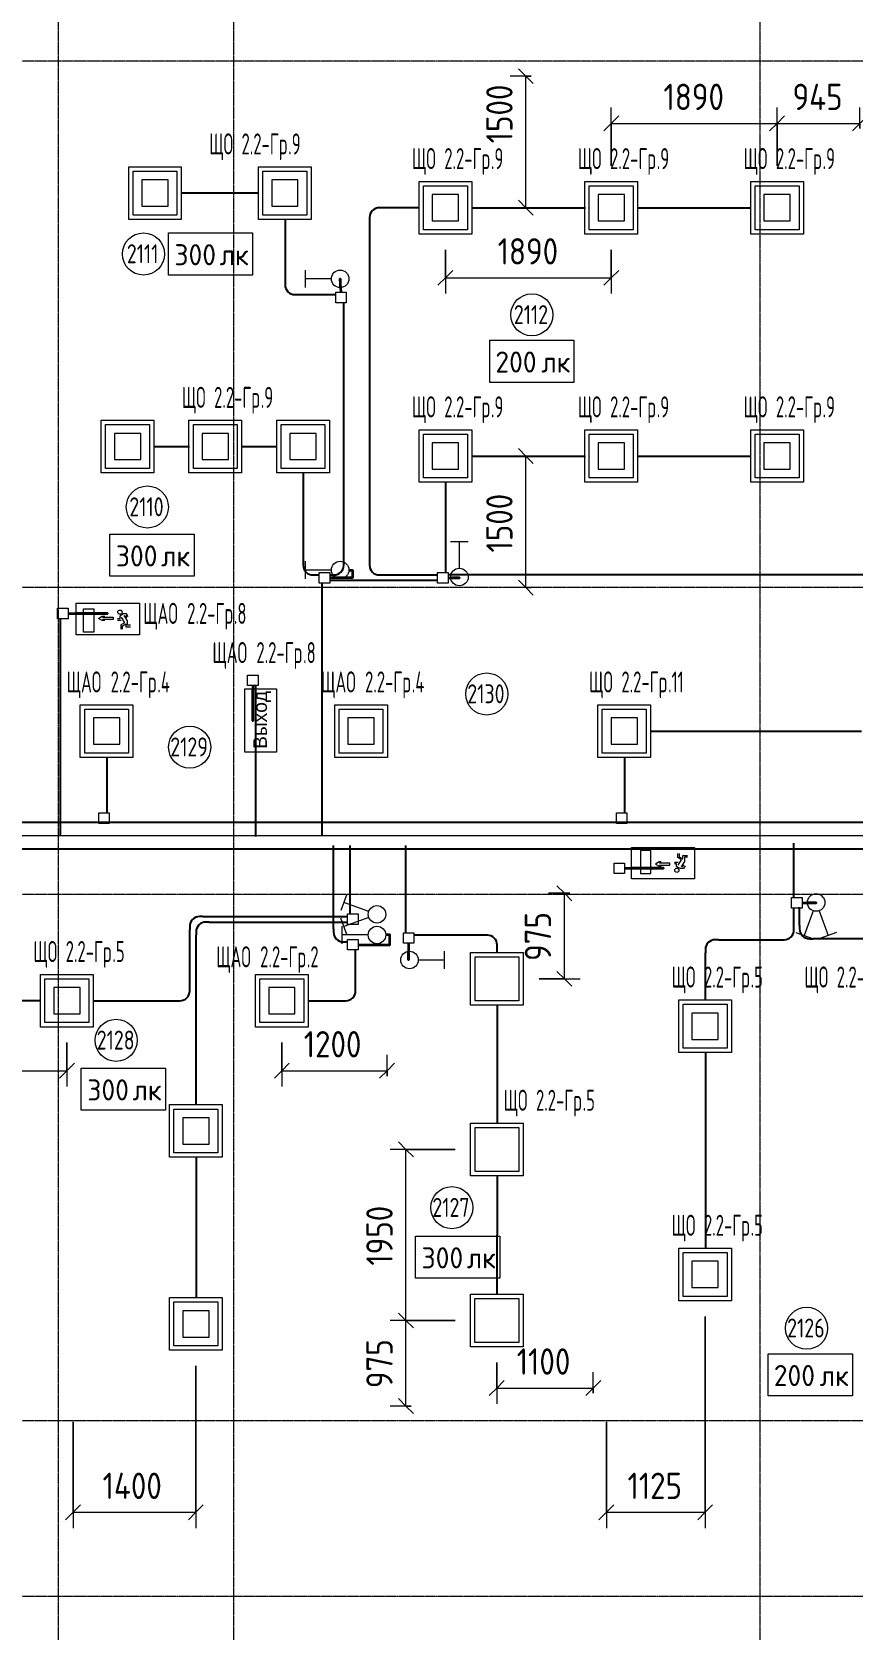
# Model space of a CAD drawing. Header units: millimetres. Extents: x -4730 to 98194, y -4296 to 93388.
# Drawn here: x 57702 to 67061, y 34616 to 52834 of the extents above; entities that cross this region are included whole.
import ezdxf

# ---------------------------------------------------------------- set-up
doc = ezdxf.new("R2010")
doc.units = ezdxf.units.MM
doc.linetypes.add('Линия сетки', pattern=[22.225, 12.7, -3.175, 3.175, -3.175])
for name, color, linetype, lineweight, true_color in [('Кабельные лотки', 5, 'Continuous', 25, 0x0000ff), ('Короба', 7, 'Continuous', 25, 0x008000), ('Соединительные детали коробов', 7, 'Continuous', 25, 0x008000), ('Типовые аннотации', 5, 'Continuous', 18, 0x0000ff)]:
    doc.layers.add(name, color=color, linetype=linetype, lineweight=lineweight, true_color=true_color)
for name, color, linetype, lineweight in [('Марки помещений', 7, 'Continuous', 9), ('Марки силовых электроприборов', 7, 'Continuous', 9), ('Осевая линия', 7, 'Continuous', 18), ('Оси', 7, 'Continuous', 9), ('Провода', 7, 'Continuous', 35), ('Размеры', 7, 'Continuous', 9), ('Размеры-120', 7, 'Continuous', 9)]:
    doc.layers.add(name, color=color, linetype=linetype, lineweight=lineweight)
doc.styles.add('Arial', font='arial.ttf', dxfattribs={"height": 156})
doc.styles.add('GOST Common', font='GOST_Common.ttf', dxfattribs={"width": 0.6, "height": 240})
doc.styles.add('GOST Common_2', font='GOST_Common.ttf', dxfattribs={"height": 240})
doc.styles.add('GOST Common_3', font='GOST_Common.ttf', dxfattribs={"width": 0.9, "height": 300})
doc.styles.add('GOST Common_4', font='GOST_Common.ttf', dxfattribs={"width": 0.8, "height": 216})
doc.dimstyles.new('ADSK_Проверочный', dxfattribs={"dimscale": 304.8, "dimtxt": 301.714499, "dimasz": 0.556693, "dimexe": 0.590551, "dimexo": 0.590551, "dimgap": 0.19685, "dimtad": 1, "dimdec": 3, "dimrnd": 0.001, "dimdsep": 46, "dimtxsty": 'GOST Common_3', "dimblk1": 'OBLIQUE', "dimblk2": 'OBLIQUE', "dimsah": 1, "dimcen": 0.09, "dimazin": 0, "dimtfac": 1, "dimtdec": 4, "dimtix": 1, "dimtmove": 0, "dimatfit": 3, "dimfxl": 1, "dimtvp": 1, "dimtolj": 1, "dimtzin": 0, "dimarcsym": 2})
doc.dimstyles.new('ADSK_Проверочный_1', dxfattribs={"dimscale": 304.8, "dimtxt": 301.714499, "dimasz": 0.556693, "dimexe": 0.590551, "dimexo": 0.590551, "dimgap": 0.19685, "dimtad": 1, "dimdec": 3, "dimrnd": 0.001, "dimdsep": 46, "dimtxsty": 'GOST Common_3', "dimblk1": 'OBLIQUE', "dimblk2": 'OBLIQUE', "dimsah": 1, "dimcen": 0.09, "dimazin": 0, "dimtfac": 1, "dimtdec": 4, "dimtix": 1, "dimtmove": 2, "dimatfit": 3, "dimfxl": 1, "dimtvp": 1, "dimtolj": 1, "dimtzin": 0, "dimarcsym": 2})

# ---------------------------------------------------------------- blocks, each defined once
blk = doc.blocks.new('M_Короб_ отвод - Плоский торец - ПВХ - Стандартная-2386742-2-й этаж')
at = {"layer": 'Соединительные детали коробов'}
for p, q in [((0, 111.95), (0, 150.05)), ((-150.05, 0), (-111.95, 0))]:
    blk.add_line(p, q, dxfattribs=at)
blk.add_arc((-111.95, 111.95), 111.95, 270, 0, dxfattribs=at)
blk = doc.blocks.new('DIMBLOCK152-2-й этаж')
at = {"layer": 'Размеры-120'}
for p, q in [((59570, 37628), (59570, 35778)), ((59570, 35958), (59570, 37628)), ((58170, 36990), (58170, 35778)), ((58170, 35958), (58170, 36990)), ((58170, 35958), (58085, 35873)), ((58170, 35958), (58255, 36043)), ((58170, 35958), (59570, 35958)), ((59570, 35958), (59485, 35873)), ((59570, 35958), (59655, 36043))]:
    blk.add_line(p, q, dxfattribs=at)
at = {"layer": 'Размеры-120', "color": 0, "insert": (58507, 36410), "char_height": 300, "width": 871.39, "attachment_point": 1, "line_spacing_factor": 1.022761, "style": 'GOST Common_3'}
blk.add_mtext('1400', dxfattribs=at)
blk = doc.blocks.new('_Oblique')
at = {"color": 0, "linetype": 'ByBlock', "lineweight": -2}
blk.add_line((-0.5, -0.5), (0.5, 0.5), dxfattribs=at)
blk = doc.blocks.new('DIMBLOCK154-2-й этаж')
at = {"layer": 'Размеры-120'}
for p, q in [((60550, 41313), (60550, 40812)), ((60550, 40992), (60550, 41313)), ((60550, 40992), (60465, 40907)), ((60550, 40992), (60635, 41077)), ((60550, 40992), (61750, 40992)), ((61750, 40992), (61665, 40907)), ((61750, 40932), (61750, 41172)), ((61750, 40992), (61835, 41077)), ((61750, 40992), (61750, 40932))]:
    blk.add_line(p, q, dxfattribs=at)
at = {"layer": 'Размеры-120', "color": 0, "insert": (60800, 41444), "char_height": 300, "width": 840.71, "attachment_point": 1, "line_spacing_factor": 1.022761, "style": 'GOST Common_3'}
blk.add_mtext('1200', dxfattribs=at)
blk = doc.blocks.new('DIMBLOCK155-2-й этаж')
at = {"layer": 'Размеры-120'}
for p, q in [((55700, 41313), (55700, 40812)), ((55700, 40992), (55700, 41313)), ((58100, 41313), (58100, 40812)), ((58100, 40992), (58100, 41313)), ((55700, 40992), (55615, 40907)), ((55700, 40992), (55785, 41077)), ((55700, 40992), (58100, 40992)), ((58100, 40992), (58015, 40907)), ((58100, 40992), (58185, 41077))]:
    blk.add_line(p, q, dxfattribs=at)
at = {"layer": 'Размеры-120', "color": 0, "insert": (56509, 41444), "char_height": 300, "width": 938.89, "attachment_point": 1, "line_spacing_factor": 1.022761, "style": 'GOST Common_3'}
blk.add_mtext('2400', dxfattribs=at)
blk = doc.blocks.new('DIMBLOCK156-2-й этаж')
at = {"layer": 'Размеры-120'}
for p, q in [((62525, 38145), (61785, 38145)), ((61965, 38145), (61880, 38230)), ((61965, 37170), (61965, 38145)), ((61965, 38145), (62050, 38060)), ((61965, 38145), (62525, 38145)), ((62025, 37170), (61785, 37170)), ((61965, 37170), (61880, 37255)), ((61965, 37170), (62050, 37085)), ((61965, 37170), (62025, 37170))]:
    blk.add_line(p, q, dxfattribs=at)
at = {"layer": 'Размеры-120', "color": 0, "insert": (61513, 37374), "char_height": 300, "width": 681.16, "attachment_point": 1, "rotation": 90, "line_spacing_factor": 1.022761, "style": 'GOST Common_3'}
blk.add_mtext('975', dxfattribs=at)
blk = doc.blocks.new('DIMBLOCK157-2-й этаж')
at = {"layer": 'Размеры-120'}
for p, q in [((63831, 43015), (63591, 43015)), ((63771, 43015), (63686, 43100)), ((63771, 42040), (63771, 43015)), ((63771, 43015), (63856, 42930)), ((63771, 43015), (63831, 43015)), ((63771, 42040), (63686, 42125)), ((63482, 42040), (63951, 42040)), ((63771, 42040), (63482, 42040)), ((63771, 42040), (63856, 41955))]:
    blk.add_line(p, q, dxfattribs=at)
at = {"layer": 'Размеры-120', "color": 0, "insert": (63319, 42244), "char_height": 300, "width": 681.16, "attachment_point": 1, "rotation": 90, "line_spacing_factor": 1.022761, "style": 'GOST Common_3'}
blk.add_mtext('975', dxfattribs=at)
blk = doc.blocks.new('DIMBLOCK158-2-й этаж')
at = {"layer": 'Размеры-120'}
for p, q in [((62527, 40095), (61785, 40095)), ((61965, 40095), (61880, 40180)), ((61965, 38145), (61965, 40095)), ((61965, 40095), (62050, 40010)), ((61965, 40095), (62527, 40095)), ((62525, 38145), (61785, 38145)), ((61965, 38145), (61880, 38230)), ((61965, 38145), (62050, 38060)), ((61965, 38145), (62525, 38145))]:
    blk.add_line(p, q, dxfattribs=at)
at = {"layer": 'Размеры-120', "color": 0, "insert": (61513, 38770), "char_height": 300, "width": 840.71, "attachment_point": 1, "rotation": 90, "line_spacing_factor": 1.022761, "style": 'GOST Common_3'}
blk.add_mtext('1950', dxfattribs=at)
blk = doc.blocks.new('DIMBLOCK159-2-й этаж')
at = {"layer": 'Размеры-120'}
for p, q in [((63000, 37667), (63000, 37195)), ((63000, 37375), (63000, 37667)), ((64100, 37315), (64100, 37555)), ((63000, 37375), (62915, 37290)), ((63000, 37375), (63085, 37460)), ((63000, 37375), (64100, 37375)), ((64100, 37375), (64015, 37290)), ((64100, 37375), (64185, 37460)), ((64100, 37375), (64100, 37315))]:
    blk.add_line(p, q, dxfattribs=at)
at = {"layer": 'Размеры-120', "color": 0, "insert": (63228, 37827), "char_height": 300, "width": 773.21, "attachment_point": 1, "line_spacing_factor": 1.022761, "style": 'GOST Common_3'}
blk.add_mtext('1100', dxfattribs=at)
blk = doc.blocks.new('DIMBLOCK160-2-й этаж')
at = {"layer": 'Размеры-120'}
for p, q in [((65375, 38192), (65375, 35778)), ((65375, 35958), (65375, 38192)), ((64250, 36990), (64250, 35778)), ((64250, 35958), (64250, 36990)), ((64250, 35958), (64165, 35873)), ((64250, 35958), (64335, 36043)), ((64250, 35958), (65375, 35958)), ((65375, 35958), (65290, 35873)), ((65375, 35958), (65460, 36043))]:
    blk.add_line(p, q, dxfattribs=at)
at = {"layer": 'Размеры-120', "color": 0, "insert": (64490, 36410), "char_height": 300, "width": 773.21, "attachment_point": 1, "line_spacing_factor": 1.022761, "style": 'GOST Common_3'}
blk.add_mtext('1125', dxfattribs=at)
blk = doc.blocks.new('DIMBLOCK177-2-й этаж')
at = {"layer": 'Размеры-120'}
for p, q in [((62895, 48000), (63512, 48000)), ((63332, 48000), (62895, 48000)), ((63332, 48000), (63247, 48085)), ((63332, 46500), (63332, 48000)), ((63332, 48000), (63416, 47915)), ((63392, 46500), (63152, 46500)), ((63332, 46500), (63247, 46585)), ((63332, 46500), (63416, 46415)), ((63332, 46500), (63392, 46500))]:
    blk.add_line(p, q, dxfattribs=at)
at = {"layer": 'Размеры-120', "color": 0, "insert": (62880, 46900), "char_height": 300, "width": 840.71, "attachment_point": 1, "rotation": 90, "line_spacing_factor": 1.022761, "style": 'GOST Common_3'}
blk.add_mtext('1500', dxfattribs=at)
blk = doc.blocks.new('DIMBLOCK178-2-й этаж')
at = {"layer": 'Размеры-120'}
for p, q in [((63392, 52330), (63152, 52330)), ((63332, 52330), (63247, 52415)), ((63332, 50830), (63332, 52330)), ((63332, 52330), (63416, 52245)), ((63332, 52330), (63392, 52330)), ((62895, 50830), (63512, 50830)), ((63332, 50830), (62895, 50830)), ((63332, 50830), (63247, 50915)), ((63332, 50830), (63416, 50745))]:
    blk.add_line(p, q, dxfattribs=at)
at = {"layer": 'Размеры-120', "color": 0, "insert": (62880, 51565), "char_height": 300, "width": 840.71, "attachment_point": 1, "rotation": 90, "line_spacing_factor": 1.022761, "style": 'GOST Common_3'}
blk.add_mtext('1500', dxfattribs=at)
blk = doc.blocks.new('DIMBLOCK179-2-й этаж')
at = {"layer": 'Размеры-120'}
for p, q in [((66195, 51307), (66195, 51972)), ((67140, 51732), (67140, 51972)), ((66195, 51792), (66110, 51707)), ((66195, 51792), (66280, 51877)), ((66195, 51792), (67140, 51792)), ((66195, 51792), (66195, 51307)), ((67140, 51792), (67055, 51707)), ((67140, 51792), (67225, 51877)), ((67140, 51792), (67140, 51732))]:
    blk.add_line(p, q, dxfattribs=at)
at = {"layer": 'Размеры-120', "color": 0, "insert": (66371, 52244), "char_height": 300, "width": 711.84, "attachment_point": 1, "line_spacing_factor": 1.022761, "style": 'GOST Common_3'}
blk.add_mtext('945', dxfattribs=at)
blk = doc.blocks.new('DIMBLOCK180-2-й этаж')
at = {"layer": 'Размеры-120'}
for p, q in [((64305, 51307), (64305, 51972)), ((66195, 51307), (66195, 51972)), ((64305, 51792), (64220, 51707)), ((64305, 51792), (64390, 51877)), ((64305, 51792), (66195, 51792)), ((64305, 51792), (64305, 51307)), ((66195, 51792), (66110, 51707)), ((66195, 51792), (66280, 51877)), ((66195, 51792), (66195, 51307))]:
    blk.add_line(p, q, dxfattribs=at)
at = {"layer": 'Размеры-120', "color": 0, "insert": (64900, 52244), "char_height": 300, "width": 840.71, "attachment_point": 1, "line_spacing_factor": 1.022761, "style": 'GOST Common_3'}
blk.add_mtext('1890', dxfattribs=at)
blk = doc.blocks.new('DIMBLOCK181-2-й этаж')
at = {"layer": 'Размеры-120'}
for p, q in [((62415, 50352), (62415, 49851)), ((62415, 50031), (62415, 50352)), ((64305, 50352), (64305, 49851)), ((64305, 50031), (64305, 50352)), ((62415, 50031), (62500, 50115)), ((64305, 50031), (64390, 50115)), ((62415, 50031), (62330, 49946)), ((62415, 50031), (64305, 50031)), ((64305, 50031), (64220, 49946))]:
    blk.add_line(p, q, dxfattribs=at)
at = {"layer": 'Размеры-120', "color": 0, "insert": (63010, 50483), "char_height": 300, "width": 840.71, "attachment_point": 1, "line_spacing_factor": 1.022761, "style": 'GOST Common_3'}
blk.add_mtext('1890', dxfattribs=at)
blk = doc.blocks.new('ADSK_Марка_Помещение_1_ГОСТ21-501-2011 - Номер-85995-2-й этаж')
at = {"layer": 'Марки помещений'}
blk.add_circle((0, 0), 2, dxfattribs=at)
blk = doc.blocks.new('Морка помещения_освещённость_ - Морка помещения_освещённость_-1484368-2-й этаж')
at = {"layer": 'Марки помещений', "color": 190, "true_color": 0x8000ff}
for p, q in [((-4, 0), (-4, 4)), ((-4, 4), (4, 4)), ((4, 4), (4, 0)), ((4, 0), (-4, 0))]:
    blk.add_line(p, q, dxfattribs=at)

msp = doc.modelspace()

# ---------------------------------------------------------------- linework, layer by layer
at = {"layer": 'Кабельные лотки'}
for p, q in [((81502.9607, 43823.1437), (48145, 43823.1437)), ((48145, 43523.1437), (81502.9607, 43523.1437))]:
    msp.add_line(p, q, dxfattribs=at)
at = {"layer": 'Короба'}
for p, q in [((60289.0593, 50997.3557), (59404.0593, 50997.3557)), ((62119.764, 50830), (61699.1093, 50830)), ((62714.764, 50830), (64009.764, 50830)), ((64604.764, 50830), (65899.764, 50830)), ((60586.5593, 50699.8557), (60586.5593, 49989.3145)), ((61549.0593, 50679.95), (61549.0593, 46793.6178)), ((60736.6093, 49839.2645), (61164.5679, 49839.2645)), ((61256.0679, 46793.6178), (61256.0679, 49747.7645)), ((59091.3077, 48108.3911), (59496.3077, 48108.3911)), ((60091.3077, 48108.3911), (60496.3077, 48108.3911)), ((62714.764, 48000), (64009.764, 48000)), ((64604.764, 48000), (65899.764, 48000)), ((60793.8077, 47810.8911), (60793.8077, 46793.6178)), ((62417.264, 47702.5), (62417.264, 46672.0678)), ((60943.8577, 46643.5678), (60976.0679, 46643.5678)), ((61096.0679, 46643.5678), (61106.0179, 46643.5678)), ((61699.1093, 46643.5678), (62325.764, 46643.5678)), ((68825.764, 46643.5678), (62445.764, 46643.5678)), ((61004.5679, 46552.0678), (61004.5679, 43664.4926)), ((62325.764, 46580.5678), (61096.0679, 46580.5678)), ((58023.0635, 46144.4926), (58023.0635, 43664.4926)), ((60251.5, 45383.1096), (60251.5, 43663.1096)), ((64752.7025, 44863.9553), (67157.7025, 44863.9553)), ((58555.2025, 44566.4553), (58555.2025, 43932.0582)), ((64455.2025, 44566.4553), (64455.2025, 43932.0582)), ((61139.4981, 42610.2741), (61139.4981, 43560.2241)), ((61327.9981, 42779.1066), (61327.9981, 43560.2241)), ((61963.7204, 42566), (61963.7204, 43560.2241)), ((66387.7371, 42966.6717), (66387.7371, 43586.6717)), ((66387.7371, 42635.3863), (66387.7371, 42846.6717)), ((66450.7371, 42647.55), (66450.7371, 42857.5)), ((59650.05, 42750.6066), (61299.4981, 42750.6066)), ((59722.314, 42687.6066), (61299.4981, 42687.6066)), ((59500, 41940.6566), (59500, 42600.5566)), ((59572.264, 40603.1824), (59572.264, 42537.5566)), ((61299.4981, 42460.2241), (61289.5481, 42460.2241)), ((62854.478, 42537.5), (62055.2204, 42537.5)), ((65527.314, 42485.3363), (66237.6871, 42485.3363)), ((67477.214, 42497.5), (66600.7871, 42497.5)), ((61390.9981, 41940.6566), (61390.9981, 42368.7241)), ((63004.528, 42337.5), (63004.528, 42387.45)), ((65377.264, 41797.5), (65377.264, 42335.2863)), ((57804.764, 41790.6066), (55999.764, 41790.6066)), ((58399.764, 41790.6066), (59349.95, 41790.6066)), ((60849.764, 41790.6066), (61240.9481, 41790.6066)), ((63004.528, 41742.5), (63004.528, 40392.5)), ((65377.264, 41202.5), (65377.264, 38967.5)), ((59572.264, 40008.1824), (59572.264, 38403.1824)), ((63004.528, 39797.5), (63002.264, 38442.5))]:
    msp.add_line(p, q, dxfattribs=at)
at = {"layer": 'Осевая линия'}
msp.add_line((48145, 43673.1437), (81502.9607, 43673.1437), dxfattribs=at)
at = {"layer": 'Оси', "linetype": 'Линия сетки'}
for p, q in [((58000, 93388.3703), (58000, -3096.3487)), ((60000, 93388.3703), (60000, -3096.3487)), ((66000, 93388.3703), (66000, -3096.3487)), ((98194.2682, 52500), (-3530.0173, 52500)), ((98194.2682, 46500), (-3530.0173, 46500)), ((98194.2682, 43000), (-3530.0173, 43000)), ((98194.2682, 37000), (-3530.0173, 37000)), ((98194.2682, 35000), (-3530.0173, 35000))]:
    msp.add_line(p, q, dxfattribs=at)
at = {"layer": 'Провода', "flags": 128}
for points in [[(61224.5665, 49867.7645), (61215.398, 50020), (61215.398, 49920.0054)], [(61309, 46700), (61355, 46700), (61355, 46612.0698), (61096.0679, 46612.0682)], [(62445.764, 46612.0683), (62574.1552, 46612.0698), (62474.4811, 46612.0698)], [(58114.5635, 46204.4928), (58562.5, 46204.4946), (58207.5179, 46204.4946)], [(60219.9994, 45383.1096), (60219.9952, 44980), (60219.9952, 45345.0179)], [(64457.0851, 43299.7384), (64900, 43299.7402), (64534.9821, 43299.7402)], [(66479.2371, 42906.6722), (66640, 42906.6737), (66540.036, 42906.6737)], [(61419.4981, 42428.7244), (61779.4933, 42428.7262), (61779.4933, 42540), (61734.3567, 42540)], [(61995.2192, 42446), (61995.2155, 42255), (61995.2155, 42354.4548)]]:
    msp.add_lwpolyline(points, dxfattribs=at)
at = {"layer": 'Типовые аннотации'}
for p, q in [((58804.2953, 51297.3557), (59404.2953, 51297.3557)), ((58804.2953, 50697.3557), (58804.2953, 51297.3557)), ((58854.2953, 51247.3557), (59354.2953, 51247.3557)), ((58854.2953, 50747.3557), (58854.2953, 51247.3557)), ((59354.2953, 51247.3557), (59354.2953, 50747.3557)), ((59404.2953, 51297.3557), (59404.2953, 50697.3557)), ((60284.2953, 51297.3557), (60884.2953, 51297.3557)), ((60284.2953, 50697.3557), (60284.2953, 51297.3557)), ((60334.2953, 51247.3557), (60834.2953, 51247.3557)), ((60334.2953, 50747.3557), (60334.2953, 51247.3557)), ((60834.2953, 51247.3557), (60834.2953, 50747.3557)), ((60884.2953, 51297.3557), (60884.2953, 50697.3557)), ((58954.2953, 51147.3557), (58954.2953, 50847.3557)), ((59254.2953, 51147.3557), (58954.2953, 51147.3557)), ((59254.2953, 50847.3557), (59254.2953, 51147.3557)), ((60434.2953, 51147.3557), (60434.2953, 50847.3557)), ((60734.2953, 51147.3557), (60434.2953, 51147.3557)), ((60734.2953, 50847.3557), (60734.2953, 51147.3557)), ((62115, 51130), (62715, 51130)), ((62115, 50530), (62115, 51130)), ((62165, 51080), (62665, 51080)), ((62165, 50580), (62165, 51080)), ((62665, 51080), (62665, 50580)), ((62715, 51130), (62715, 50530)), ((64005, 51130), (64605, 51130)), ((64005, 50530), (64005, 51130)), ((64055, 51080), (64555, 51080)), ((64055, 50580), (64055, 51080)), ((64555, 51080), (64555, 50580)), ((64605, 51130), (64605, 50530)), ((65895, 51130), (66495, 51130)), ((65895, 50530), (65895, 51130)), ((65945, 51080), (66445, 51080)), ((65945, 50580), (65945, 51080)), ((66445, 51080), (66445, 50580)), ((66495, 51130), (66495, 50530)), ((58954.2953, 50847.3557), (59254.2953, 50847.3557)), ((60434.2953, 50847.3557), (60734.2953, 50847.3557)), ((62265, 50980), (62265, 50680)), ((62565, 50980), (62265, 50980)), ((62565, 50680), (62565, 50980)), ((64155, 50980), (64155, 50680)), ((64455, 50980), (64155, 50980)), ((64455, 50680), (64455, 50980)), ((66045, 50980), (66045, 50680)), ((66345, 50980), (66045, 50980)), ((66345, 50680), (66345, 50980)), ((59404.2953, 50697.3557), (58804.2953, 50697.3557)), ((59354.2953, 50747.3557), (58854.2953, 50747.3557)), ((60884.2953, 50697.3557), (60284.2953, 50697.3557)), ((60834.2953, 50747.3557), (60334.2953, 50747.3557)), ((62265, 50680), (62565, 50680)), ((64155, 50680), (64455, 50680)), ((66045, 50680), (66345, 50680)), ((62715, 50530), (62115, 50530)), ((62665, 50580), (62165, 50580)), ((64605, 50530), (64005, 50530)), ((64555, 50580), (64055, 50580)), ((66495, 50530), (65895, 50530)), ((66445, 50580), (65945, 50580)), ((60814.3567, 50120), (60814.3567, 49920)), ((61114.3567, 50020), (60814.3567, 50020)), ((58491.5437, 48408.3911), (59091.5437, 48408.3911)), ((58491.5437, 47808.3911), (58491.5437, 48408.3911)), ((58541.5437, 48358.3911), (59041.5437, 48358.3911)), ((58541.5437, 47858.3911), (58541.5437, 48358.3911)), ((59041.5437, 48358.3911), (59041.5437, 47858.3911)), ((59091.5437, 48408.3911), (59091.5437, 47808.3911)), ((59491.5437, 48408.3911), (60091.5437, 48408.3911)), ((59491.5437, 47808.3911), (59491.5437, 48408.3911)), ((59541.5437, 48358.3911), (60041.5437, 48358.3911)), ((59541.5437, 47858.3911), (59541.5437, 48358.3911)), ((60041.5437, 48358.3911), (60041.5437, 47858.3911)), ((60091.5437, 48408.3911), (60091.5437, 47808.3911)), ((60491.5437, 48408.3911), (61091.5437, 48408.3911)), ((60491.5437, 47808.3911), (60491.5437, 48408.3911)), ((60541.5437, 48358.3911), (61041.5437, 48358.3911)), ((60541.5437, 47858.3911), (60541.5437, 48358.3911)), ((61041.5437, 48358.3911), (61041.5437, 47858.3911)), ((61091.5437, 48408.3911), (61091.5437, 47808.3911)), ((62115, 48300), (62715, 48300)), ((62115, 47700), (62115, 48300)), ((62715, 48300), (62715, 47700)), ((64005, 48300), (64605, 48300)), ((64005, 47700), (64005, 48300)), ((64605, 48300), (64605, 47700)), ((65895, 48300), (66495, 48300)), ((65895, 47700), (65895, 48300)), ((66495, 48300), (66495, 47700)), ((58641.5437, 48258.3911), (58641.5437, 47958.3911)), ((58941.5437, 48258.3911), (58641.5437, 48258.3911)), ((58941.5437, 47958.3911), (58941.5437, 48258.3911)), ((59641.5437, 48258.3911), (59641.5437, 47958.3911)), ((59941.5437, 48258.3911), (59641.5437, 48258.3911)), ((59941.5437, 47958.3911), (59941.5437, 48258.3911)), ((60641.5437, 48258.3911), (60641.5437, 47958.3911)), ((60941.5437, 48258.3911), (60641.5437, 48258.3911)), ((60941.5437, 47958.3911), (60941.5437, 48258.3911)), ((62165, 48250), (62665, 48250)), ((62165, 47750), (62165, 48250)), ((62265, 48150), (62265, 47850)), ((62565, 48150), (62265, 48150)), ((62565, 47850), (62565, 48150)), ((62665, 48250), (62665, 47750)), ((64055, 48250), (64555, 48250)), ((64055, 47750), (64055, 48250)), ((64155, 48150), (64155, 47850)), ((64455, 48150), (64155, 48150)), ((64455, 47850), (64455, 48150)), ((64555, 48250), (64555, 47750)), ((65945, 48250), (66445, 48250)), ((65945, 47750), (65945, 48250)), ((66045, 48150), (66045, 47850)), ((66345, 48150), (66045, 48150)), ((66345, 47850), (66345, 48150)), ((66445, 48250), (66445, 47750)), ((58641.5437, 47958.3911), (58941.5437, 47958.3911)), ((59641.5437, 47958.3911), (59941.5437, 47958.3911)), ((60641.5437, 47958.3911), (60941.5437, 47958.3911)), ((59091.5437, 47808.3911), (58491.5437, 47808.3911)), ((59041.5437, 47858.3911), (58541.5437, 47858.3911)), ((60091.5437, 47808.3911), (59491.5437, 47808.3911)), ((60041.5437, 47858.3911), (59541.5437, 47858.3911)), ((61091.5437, 47808.3911), (60491.5437, 47808.3911)), ((61041.5437, 47858.3911), (60541.5437, 47858.3911)), ((62665, 47750), (62165, 47750)), ((62265, 47850), (62565, 47850)), ((64555, 47750), (64055, 47750)), ((64155, 47850), (64455, 47850)), ((66445, 47750), (65945, 47750)), ((66045, 47850), (66345, 47850)), ((62715, 47700), (62115, 47700)), ((64605, 47700), (64005, 47700)), ((66495, 47700), (65895, 47700)), ((62674.1552, 47020.1369), (62474.1552, 47020.1369)), ((62574.1552, 46720.1369), (62574.1552, 47020.1369)), ((60814.3567, 46800), (60814.3567, 46600)), ((61114.3567, 46700), (60814.3567, 46700)), ((64152.9385, 45163.9553), (64752.9385, 45163.9553)), ((64152.9385, 44563.9553), (64152.9385, 45163.9553)), ((64202.9385, 45113.9553), (64702.9385, 45113.9553)), ((64202.9385, 44613.9553), (64202.9385, 45113.9553)), ((64302.9385, 45013.9553), (64302.9385, 44713.9553)), ((64602.9385, 45013.9553), (64302.9385, 45013.9553)), ((64602.9385, 44713.9553), (64602.9385, 45013.9553)), ((64702.9385, 45113.9553), (64702.9385, 44613.9553)), ((64752.9385, 45163.9553), (64752.9385, 44563.9553)), ((64302.9385, 44713.9553), (64602.9385, 44713.9553)), ((64752.9385, 44563.9553), (64152.9385, 44563.9553)), ((64702.9385, 44613.9553), (64202.9385, 44613.9553)), ((61292.6816, 43005.7773), (61224.2776, 42817.8388)), ((61540.3874, 42809.202), (61258.4796, 42911.8081)), ((66605.798, 42815.3874), (66503.1919, 42533.4796)), ((66674.202, 42815.3874), (66776.8081, 42533.4796)), ((61292.6816, 42544.2227), (61224.2776, 42732.1612)), ((61540.3874, 42740.798), (61258.4796, 42638.1919)), ((66409.2227, 42567.6816), (66597.1612, 42499.2776)), ((66870.7773, 42567.6816), (66682.8388, 42499.2776)), ((62405.6433, 42155), (62405.6433, 42355)), ((62702.264, 42340), (63302.264, 42340)), ((62702.264, 41740), (62702.264, 42340)), ((62752.264, 42290), (63252.264, 42290)), ((62752.264, 41790), (62752.264, 42290)), ((63252.264, 42290), (63252.264, 41790)), ((63302.264, 42340), (63302.264, 41740)), ((57800, 42090.6066), (58400, 42090.6066)), ((57800, 41490.6066), (57800, 42090.6066)), ((58400, 42090.6066), (58400, 41490.6066)), ((62105.6433, 42255), (62405.6433, 42255)), ((57850, 42040.6066), (58350, 42040.6066)), ((57850, 41540.6066), (57850, 42040.6066)), ((57950, 41940.6066), (57950, 41640.6066)), ((58250, 41940.6066), (57950, 41940.6066)), ((58250, 41640.6066), (58250, 41940.6066)), ((58350, 42040.6066), (58350, 41540.6066)), ((63302.264, 41740), (62702.264, 41740)), ((63252.264, 41790), (62752.264, 41790)), ((65075, 41800), (65675, 41800)), ((65075, 41200), (65075, 41800)), ((65125, 41750), (65625, 41750)), ((65125, 41250), (65125, 41750)), ((65625, 41750), (65625, 41250)), ((65675, 41800), (65675, 41200)), ((58350, 41540.6066), (57850, 41540.6066)), ((57950, 41640.6066), (58250, 41640.6066)), ((65225, 41650), (65225, 41350)), ((65525, 41650), (65225, 41650)), ((65525, 41350), (65525, 41650)), ((58400, 41490.6066), (57800, 41490.6066)), ((65675, 41200), (65075, 41200)), ((65625, 41250), (65125, 41250)), ((65225, 41350), (65525, 41350)), ((59270, 40605.6824), (59870, 40605.6824)), ((59270, 40005.6824), (59270, 40605.6824)), ((59320, 40555.6824), (59820, 40555.6824)), ((59320, 40055.6824), (59320, 40555.6824)), ((59420, 40455.6824), (59420, 40155.6824)), ((59720, 40455.6824), (59420, 40455.6824)), ((59720, 40155.6824), (59720, 40455.6824)), ((59820, 40555.6824), (59820, 40055.6824)), ((59870, 40605.6824), (59870, 40005.6824)), ((62702.264, 40395), (63302.264, 40395)), ((62702.264, 39795), (62702.264, 40395)), ((62752.264, 40345), (63252.264, 40345)), ((62752.264, 39845), (62752.264, 40345)), ((63252.264, 40345), (63252.264, 39845)), ((63302.264, 40395), (63302.264, 39795)), ((59420, 40155.6824), (59720, 40155.6824)), ((59870, 40005.6824), (59270, 40005.6824)), ((59820, 40055.6824), (59320, 40055.6824)), ((63302.264, 39795), (62702.264, 39795)), ((63252.264, 39845), (62752.264, 39845)), ((65075, 38970), (65675, 38970)), ((65075, 38370), (65075, 38970)), ((65125, 38920), (65625, 38920)), ((65125, 38420), (65125, 38920)), ((65225, 38820), (65225, 38520)), ((65525, 38820), (65225, 38820)), ((65525, 38520), (65525, 38820)), ((65625, 38920), (65625, 38420)), ((65675, 38970), (65675, 38370)), ((62700, 38445), (63300, 38445)), ((62700, 37845), (62700, 38445)), ((63300, 38445), (63300, 37845)), ((65225, 38520), (65525, 38520)), ((59270, 38405.6824), (59870, 38405.6824)), ((59270, 37805.6824), (59270, 38405.6824)), ((59320, 38355.6824), (59820, 38355.6824)), ((59320, 37855.6824), (59320, 38355.6824)), ((59820, 38355.6824), (59820, 37855.6824)), ((59870, 38405.6824), (59870, 37805.6824)), ((62750, 38395), (63250, 38395)), ((62750, 37895), (62750, 38395)), ((63250, 38395), (63250, 37895)), ((65675, 38370), (65075, 38370)), ((65625, 38420), (65125, 38420)), ((59420, 38255.6824), (59420, 37955.6824)), ((59720, 38255.6824), (59420, 38255.6824)), ((59720, 37955.6824), (59720, 38255.6824)), ((59420, 37955.6824), (59720, 37955.6824)), ((63250, 37895), (62750, 37895)), ((59870, 37805.6824), (59270, 37805.6824)), ((59820, 37855.6824), (59320, 37855.6824)), ((63300, 37845), (62700, 37845))]:
    msp.add_line(p, q, dxfattribs=at)
at = {"layer": 'Типовые аннотации', "color": 16, "true_color": 0x800000}
for p, q in [((61164.5679, 49867.7645), (61284.5679, 49867.7645)), ((61164.5679, 49747.7645), (61164.5679, 49867.7645)), ((61284.5679, 49747.7645), (61164.5679, 49747.7645)), ((61284.5679, 49867.7645), (61284.5679, 49747.7645)), ((62325.764, 46672.0678), (62445.764, 46672.0678)), ((62325.764, 46552.0678), (62325.764, 46672.0678)), ((62445.764, 46672.0678), (62445.764, 46552.0678)), ((62445.764, 46552.0678), (62325.764, 46552.0678)), ((64363.7025, 43932.0582), (64483.7025, 43932.0582)), ((64363.7025, 43812.0582), (64363.7025, 43932.0582)), ((64483.7025, 43932.0582), (64483.7025, 43812.0582)), ((64483.7025, 43812.0582), (64363.7025, 43812.0582))]:
    msp.add_line(p, q, dxfattribs=at)
at = {"layer": 'Типовые аннотации', "color": 7}
for p, q in [((60976.0679, 46672.0678), (61096.0679, 46672.0678)), ((60976.0679, 46552.0678), (60976.0679, 46672.0678)), ((61096.0679, 46672.0678), (61096.0679, 46552.0678)), ((61096.0679, 46552.0678), (60976.0679, 46552.0678)), ((66359.2371, 42966.6717), (66479.2371, 42966.6717)), ((66359.2371, 42846.6717), (66359.2371, 42966.6717)), ((66479.2371, 42846.6717), (66359.2371, 42846.6717)), ((66479.2371, 42966.6717), (66479.2371, 42846.6717)), ((61299.4981, 42779.1066), (61419.4981, 42779.1066)), ((61299.4981, 42659.1066), (61299.4981, 42779.1066)), ((61419.4981, 42659.1066), (61299.4981, 42659.1066)), ((61419.4981, 42779.1066), (61419.4981, 42659.1066)), ((61935.2204, 42566), (62055.2204, 42566)), ((61935.2204, 42446), (61935.2204, 42566)), ((62055.2204, 42566), (62055.2204, 42446)), ((62055.2204, 42446), (61935.2204, 42446))]:
    msp.add_line(p, q, dxfattribs=at)
at = {"layer": 'Типовые аннотации', "color": 96, "true_color": 0x008000}
for p, q in [((58207.5179, 45961.7452), (58207.5179, 46321.7452)), ((58207.5179, 46321.7452), (58927.5179, 46321.7452)), ((58927.5179, 46321.7452), (58927.5179, 45961.7452)), ((58288.5103, 45993.1554), (58288.5103, 46257.1554)), ((58288.5103, 46257.1554), (58408.5103, 46257.1554)), ((58408.5103, 46257.1554), (58408.5103, 45993.1554)), ((58461.8277, 46149.3592), (58503.3969, 46173.3592)), ((58503.3969, 46125.3592), (58461.8277, 46149.3592)), ((58503.3969, 46173.3592), (58527.3969, 46173.3592)), ((58527.3969, 46125.3592), (58503.3969, 46125.3592)), ((58527.3969, 46173.3592), (58506.6123, 46161.3592)), ((58506.6123, 46161.3592), (58626.6123, 46161.3592)), ((58626.6123, 46137.3592), (58506.6123, 46137.3592)), ((58506.6123, 46137.3592), (58527.3969, 46125.3592)), ((58626.6123, 46161.3592), (58626.6123, 46137.3592)), ((58702.4535, 46145.5431), (58678.4535, 46145.5431)), ((58678.4535, 46127.5431), (58720.4535, 46127.5431)), ((58744.0227, 46199.5431), (58702.4535, 46175.5431)), ((58702.4535, 46175.5431), (58702.4535, 46145.5431)), ((58756.4535, 46099.5816), (58714.8843, 46075.5816)), ((58720.4535, 46161.9355), (58756.4535, 46099.5816)), ((58780.0227, 46199.5431), (58744.0227, 46199.5431)), ((58790.415, 46119.1893), (58754.415, 46181.5431)), ((58769.6304, 46181.5431), (58782.4342, 46159.3662)), ((58798.0227, 46168.3662), (58780.0227, 46199.5431)), ((58790.415, 46071.1893), (58790.415, 46119.1893)), ((58927.5179, 45961.7452), (58207.5179, 45961.7452)), ((58408.5103, 45993.1554), (58288.5103, 45993.1554)), ((58714.8843, 46075.5816), (58714.8843, 46027.5816)), ((58732.8843, 46065.1893), (58772.415, 46088.0124)), ((58732.8843, 46027.5816), (58732.8843, 46065.1893)), ((58772.415, 46088.0124), (58772.415, 46053.1893)), ((58772.415, 46053.1893), (58826.415, 46053.1893)), ((58826.415, 46071.1893), (58790.415, 46071.1893)), ((60128.2548, 44625.0179), (60128.2548, 45345.0179)), ((60128.2548, 45345.0179), (60488.2548, 45345.0179)), ((60488.2548, 45345.0179), (60488.2548, 44625.0179)), ((60488.2548, 44625.0179), (60128.2548, 44625.0179)), ((64534.9821, 43178.2548), (64534.9821, 43538.2548)), ((64534.9821, 43538.2548), (65254.9821, 43538.2548)), ((64756.359, 43504.406), (64636.359, 43504.406)), ((64636.359, 43504.406), (64636.359, 43240.406)), ((64756.359, 43240.406), (64756.359, 43504.406)), ((64851.2456, 43372.2023), (64809.6764, 43348.2023)), ((64875.2456, 43372.2023), (64851.2456, 43372.2023)), ((64854.461, 43360.2023), (64875.2456, 43372.2023)), ((64974.461, 43360.2023), (64854.461, 43360.2023)), ((64974.461, 43336.2023), (64974.461, 43360.2023)), ((65026.3022, 43370.0183), (65068.3022, 43370.0183)), ((65062.733, 43421.9798), (65062.733, 43469.9798)), ((65104.3022, 43397.9798), (65062.733, 43421.9798)), ((65068.3022, 43335.626), (65104.3022, 43397.9798)), ((65080.733, 43469.9798), (65080.733, 43432.3721)), ((65080.733, 43432.3721), (65120.2637, 43409.549)), ((65138.2637, 43378.3721), (65102.2637, 43316.0183)), ((65120.2637, 43409.549), (65120.2637, 43444.3721)), ((65120.2637, 43444.3721), (65174.2637, 43444.3721)), ((65174.2637, 43426.3721), (65138.2637, 43426.3721)), ((65138.2637, 43426.3721), (65138.2637, 43378.3721)), ((65254.9821, 43538.2548), (65254.9821, 43178.2548)), ((65254.9821, 43178.2548), (64534.9821, 43178.2548)), ((64636.359, 43240.406), (64756.359, 43240.406)), ((64809.6764, 43348.2023), (64851.2456, 43324.2023)), ((64851.2456, 43324.2023), (64875.2456, 43324.2023)), ((64875.2456, 43324.2023), (64854.461, 43336.2023)), ((64854.461, 43336.2023), (64974.461, 43336.2023)), ((65050.3022, 43352.0183), (65026.3022, 43352.0183)), ((65050.3022, 43322.0183), (65050.3022, 43352.0183)), ((65091.8714, 43298.0183), (65050.3022, 43322.0183)), ((65127.8714, 43298.0183), (65091.8714, 43298.0183)), ((65117.4791, 43316.0183), (65130.2829, 43338.1952)), ((65145.8714, 43329.1952), (65127.8714, 43298.0183))]:
    msp.add_line(p, q, dxfattribs=at)
at = {"layer": 'Типовые аннотации', "color": 1, "true_color": 0xff0000}
for p, q in [((57994.5635, 46264.4926), (58114.5635, 46264.4926)), ((57994.5635, 46144.4926), (57994.5635, 46264.4926)), ((58114.5635, 46144.4926), (57994.5635, 46144.4926)), ((58114.5635, 46264.4926), (58114.5635, 46144.4926)), ((60160, 45503.1096), (60280, 45503.1096)), ((60160, 45383.1096), (60160, 45503.1096)), ((60280, 45383.1096), (60160, 45383.1096)), ((60280, 45503.1096), (60280, 45383.1096)), ((58252.9385, 45163.9553), (58852.9385, 45163.9553)), ((58252.9385, 44563.9553), (58252.9385, 45163.9553)), ((58302.9385, 45113.9553), (58802.9385, 45113.9553)), ((58302.9385, 44613.9553), (58302.9385, 45113.9553)), ((58402.9385, 45013.9553), (58402.9385, 44713.9553)), ((58702.9385, 45013.9553), (58402.9385, 45013.9553)), ((58702.9385, 44713.9553), (58702.9385, 45013.9553)), ((58802.9385, 45113.9553), (58802.9385, 44613.9553)), ((58852.9385, 45163.9553), (58852.9385, 44563.9553)), ((61152.9385, 45163.9553), (61752.9385, 45163.9553)), ((61152.9385, 44563.9553), (61152.9385, 45163.9553)), ((61202.9385, 45113.9553), (61702.9385, 45113.9553)), ((61202.9385, 44613.9553), (61202.9385, 45113.9553)), ((61302.9385, 45013.9553), (61302.9385, 44713.9553)), ((61602.9385, 45013.9553), (61302.9385, 45013.9553)), ((61602.9385, 44713.9553), (61602.9385, 45013.9553)), ((61702.9385, 45113.9553), (61702.9385, 44613.9553)), ((61752.9385, 45163.9553), (61752.9385, 44563.9553)), ((58402.9385, 44713.9553), (58702.9385, 44713.9553)), ((61302.9385, 44713.9553), (61602.9385, 44713.9553)), ((58852.9385, 44563.9553), (58252.9385, 44563.9553)), ((58802.9385, 44613.9553), (58302.9385, 44613.9553)), ((61752.9385, 44563.9553), (61152.9385, 44563.9553)), ((61702.9385, 44613.9553), (61202.9385, 44613.9553)), ((58463.7025, 43932.0582), (58583.7025, 43932.0582)), ((58463.7025, 43812.0582), (58463.7025, 43932.0582)), ((58583.7025, 43932.0582), (58583.7025, 43812.0582)), ((58583.7025, 43812.0582), (58463.7025, 43812.0582)), ((64337.0851, 43359.7382), (64457.0851, 43359.7382)), ((64337.0851, 43239.7382), (64337.0851, 43359.7382)), ((64457.0851, 43359.7382), (64457.0851, 43239.7382)), ((64457.0851, 43239.7382), (64337.0851, 43239.7382)), ((61234.3567, 42640), (61234.3567, 42440)), ((61534.3567, 42540), (61234.3567, 42540)), ((61299.4981, 42488.7241), (61419.4981, 42488.7241)), ((61299.4981, 42368.7241), (61299.4981, 42488.7241)), ((61419.4981, 42488.7241), (61419.4981, 42368.7241)), ((61419.4981, 42368.7241), (61299.4981, 42368.7241)), ((60250, 42090.6066), (60850, 42090.6066)), ((60250, 41490.6066), (60250, 42090.6066)), ((60850, 42090.6066), (60850, 41490.6066)), ((60300, 42040.6066), (60800, 42040.6066)), ((60300, 41540.6066), (60300, 42040.6066)), ((60400, 41940.6066), (60400, 41640.6066)), ((60700, 41940.6066), (60400, 41940.6066)), ((60700, 41640.6066), (60700, 41940.6066)), ((60800, 42040.6066), (60800, 41540.6066)), ((60800, 41540.6066), (60300, 41540.6066)), ((60400, 41640.6066), (60700, 41640.6066)), ((60850, 41490.6066), (60250, 41490.6066))]:
    msp.add_line(p, q, dxfattribs=at)
at = {"layer": 'Типовые аннотации'}
for centre in [(61214.3567, 50020), (61214.3567, 46700), (62574.1552, 46620.1369), (66640, 42909.3566), (61634.3567, 42775), (62005.6433, 42255)]:
    msp.add_circle(centre, 100, dxfattribs=at)
at = {"layer": 'Типовые аннотации', "color": 96, "true_color": 0x008000}
for centre in [(58704.4562, 46220.0744), (65052.3049, 43277.4871)]:
    msp.add_circle(centre, 24, dxfattribs=at)
at = {"layer": 'Типовые аннотации', "color": 1, "true_color": 0xff0000}
msp.add_circle((61634.3567, 42540), 100, dxfattribs=at)

# ---------------------------------------------------------------- block references
at = {"layer": 'Марки помещений', "xscale": 120, "yscale": 120, "zscale": 120}
for p in [(58972.7836, 50302.7243), (63399.9872, 49608.9336), (59017.3039, 47418.308), (62885.7589, 45286.497), (59499.8713, 44680.9265), (58661.3625, 41339.0362), (62487.5045, 39431.4998), (66531.2263, 38056.5511)]:
    msp.add_blockref('ADSK_Марка_Помещение_1_ГОСТ21-501-2011 - Номер-85995-2-й этаж', p, dxfattribs=at)
at = {"layer": 'Марки помещений', "color": 190, "true_color": 0x8000ff, "xscale": 120, "yscale": 120, "zscale": 120}
for p in [(59737.3039, 50062.7243), (63399.9872, 48839.6804), (59069.7986, 46629.0731), (58744.3457, 40541.9286), (62554.3209, 38627.6406), (66573.4533, 37285.3633)]:
    msp.add_blockref('Морка помещения_освещённость_ - Морка помещения_освещённость_-1484368-2-й этаж', p, dxfattribs=at)
at = {"layer": 'Соединительные детали коробов'}
for p, rotation in [((61549.0593, 50830), 180), ((60586.5593, 49839.2645), 270), ((60793.8077, 46643.5678), 270), ((61549.0593, 46643.5678), 270), ((59500, 42750.6066), 180), ((59572.264, 42687.6066), 180), ((66450.7371, 42497.5), 270), ((61139.4981, 42460.2241), 270), ((63004.528, 42537.5), 90), ((65377.264, 42485.3363), 180)]:
    msp.add_blockref('M_Короб_ отвод - Плоский торец - ПВХ - Стандартная-2386742-2-й этаж', p, dxfattribs=dict(at, rotation=rotation))
for p in [(61256.0679, 46643.5678), (66387.7371, 42485.3363), (59500, 41790.6066), (61390.9981, 41790.6066)]:
    msp.add_blockref('M_Короб_ отвод - Плоский торец - ПВХ - Стандартная-2386742-2-й этаж', p, dxfattribs=at)

# ---------------------------------------------------------------- texts
at = {"layer": 'Марки помещений', "char_height": 216, "attachment_point": 1, "style": 'GOST Common_4'}
for s, insert, width in [('2111', (58783.3476, 50413.5115), 469.4682), ('2112', (63194.7112, 49719.7208), 507.9492), ('2110', (58812.028, 47529.0953), 507.9492), ('2130', (62664.6429, 45397.2842), 546.4302), ('2129', (59278.7554, 44791.7137), 546.4302), ('2128', (58440.2465, 41449.8234), 546.4302), ('2127', (62266.3886, 39542.287), 546.4302), ('2126', (66310.1104, 38167.3383), 546.4302)]:
    msp.add_mtext(s, dxfattribs=dict(at, insert=insert, width=width))
at = {"layer": 'Марки помещений', "color": 190, "true_color": 0x8000ff, "char_height": 240, "attachment_point": 1, "style": 'GOST Common_2'}
for s, insert, width in [('300', (59325.4201, 50414.4362), 625.31625), ('лк', (59841.3576, 50414.4362), 413.67075), ('200', (62983.9033, 49191.3923), 634.9365), ('лк', (63507.7783, 49191.3923), 413.67075), ('300', (58657.9147, 46980.7851), 625.31625), ('лк', (59173.8522, 46980.7851), 413.67075), ('300', (58332.4619, 40893.6406), 625.31625), ('лк', (58848.3994, 40893.6406), 413.67075), ('300', (62142.4371, 38979.3526), 625.31625), ('лк', (62658.3746, 38979.3526), 413.67075), ('200', (66157.3695, 37637.0753), 634.9365), ('лк', (66681.2445, 37637.0753), 413.67075)]:
    msp.add_mtext(s, dxfattribs=dict(at, insert=insert, width=width))
at = {"layer": 'Марки силовых электроприборов', "char_height": 240, "attachment_point": 1, "style": 'GOST Common'}
for s, insert, width in [('ЩО', (59722.3407, 51677.5381), 340.55685), (' 2.2-', (60003.3282, 51677.5381), 496.4049), ('Гр', (60412.9032, 51677.5381), 253.9746), ('.9', (60622.4532, 51677.5381), 178.93665), ('ЩО', (62033.0453, 51510.1824), 340.55685), (' 2.2-', (62314.0328, 51510.1824), 496.4049), ('Гр', (62723.6078, 51510.1824), 253.9746), ('.9', (62933.1578, 51510.1824), 178.93665), ('ЩО', (63923.0453, 51510.1824), 340.55685), (' 2.2-', (64204.0328, 51510.1824), 496.4049), ('Гр', (64613.6078, 51510.1824), 253.9746), ('.9', (64823.1578, 51510.1824), 178.93665), ('ЩО', (65813.0453, 51510.1824), 340.55685), (' 2.2-', (66094.0328, 51510.1824), 496.4049), ('Гр', (66503.6078, 51510.1824), 253.9746), ('.9', (66713.1578, 51510.1824), 178.93665), ('ЩО', (59409.589, 48788.5735), 340.55685), (' 2.2-', (59690.5765, 48788.5735), 496.4049), ('Гр', (60100.1515, 48788.5735), 253.9746), ('.9', (60309.7015, 48788.5735), 178.93665), ('ЩО', (62033.0453, 48680.1824), 340.55685), (' 2.2-', (62314.0328, 48680.1824), 496.4049), ('Гр', (62723.6078, 48680.1824), 253.9746), ('.9', (62933.1578, 48680.1824), 178.93665), ('ЩО', (63923.0453, 48680.1824), 340.55685), (' 2.2-', (64204.0328, 48680.1824), 496.4049), ('Гр', (64613.6078, 48680.1824), 253.9746), ('.9', (64823.1578, 48680.1824), 178.93665), ('ЩО', (65813.0453, 48680.1824), 340.55685), (' 2.2-', (66094.0328, 48680.1824), 496.4049), ('Гр', (66503.6078, 48680.1824), 253.9746), ('.9', (66713.1578, 48680.1824), 178.93665), ('ЩАО', (58969.46, 46325.6325), 502.17705), (' 2.2-', (59383.7975, 46325.6325), 496.4049), ('Гр', (59793.3725, 46325.6325), 253.9746), ('.8', (60002.9225, 46325.6325), 178.93665), ('ЩАО', (59758.7838, 45878.6096), 502.17705), (' 2.2-', (60173.1213, 45878.6096), 496.4049), ('Гр', (60582.6963, 45878.6096), 253.9746), ('.8', (60792.2463, 45878.6096), 178.93665), ('ЩАО', (58097.1838, 45544.1377), 502.17705), ('ЩАО', (60997.1838, 45544.1377), 502.17705), ('ЩО', (64051.9038, 45544.1377), 340.55685), (' 2.2-', (58511.5213, 45544.1377), 496.4049), ('Гр', (58921.0963, 45544.1377), 253.9746), ('.4', (59130.6463, 45544.1377), 196.2531), (' 2.2-', (61411.5213, 45544.1377), 496.4049), ('Гр', (61821.0963, 45544.1377), 253.9746), ('.4', (62030.6463, 45544.1377), 196.2531), (' 2.2-', (64332.8913, 45544.1377), 496.4049), ('Гр', (64742.4663, 45544.1377), 253.9746), ('.11', (64952.0163, 45544.1377), 225.11385), ('ЩО', (57718.0453, 42470.789), 340.55685), (' 2.2-', (57999.0328, 42470.789), 496.4049), ('Гр', (58408.6078, 42470.789), 253.9746), ('.5', (58618.1578, 42470.789), 178.93665), ('ЩАО', (59801.4453, 42410.789), 502.17705), (' 2.2-', (60215.7828, 42410.789), 496.4049), ('Гр', (60625.3578, 42410.789), 253.9746), ('.2', (60834.9078, 42410.789), 178.93665), ('ЩО', (64993.0453, 42180.1824), 340.55685), (' 2.2-', (65274.0328, 42180.1824), 496.4049), ('Гр', (65683.6078, 42180.1824), 253.9746), ('.5', (65893.1578, 42180.1824), 178.93665), ('ЩО', (66506.4166, 42180.1824), 340.55685), (' 2.2-', (66787.4041, 42180.1824), 496.4049), ('ЩО', (63078.5016, 40775.1824), 340.55685), (' 2.2-', (63359.4891, 40775.1824), 496.4049), ('Гр', (63769.0641, 40775.1824), 253.9746), ('.5', (63978.6141, 40775.1824), 178.93665), ('ЩО', (64993.0453, 39350.1824), 340.55685), (' 2.2-', (65274.0328, 39350.1824), 496.4049), ('Гр', (65683.6078, 39350.1824), 253.9746), ('.5', (65893.1578, 39350.1824), 178.93665)]:
    msp.add_mtext(s, dxfattribs=dict(at, insert=insert, width=width))
at = {"layer": 'Типовые аннотации', "color": 96, "lineweight": 9, "true_color": 0x008000, "insert": (60223.7694, 44661.675), "char_height": 156, "width": 769.62, "attachment_point": 1, "rotation": 90, "style": 'Arial'}
msp.add_mtext('Выход', dxfattribs=at)

# ---------------------------------------------------------------- dimensions: what is measured, and where the dimension line sits
at = {"layer": 'Размеры'}
dim = msp.add_linear_dim(base=(63331.6198, 52330), p1=(62714.764, 50830), p2=(63211.6379, 52330), angle=90, dimstyle='ADSK_Проверочный_1', override={"dimpost": '<>', "dimfxl": 1580.153053}, dxfattribs=at)
dim.commit()
dim.dimension.update_dxf_attribs({"geometry": 'DIMBLOCK178-2-й этаж', "text_midpoint": (63079.5713, 51985.4213), "dimtype": 160, "text_rotation": 90})
for base, p1, p2, override, picture, middle in [((66195, 51791.7219), (64305, 51127.5), (66195, 51127.5), {"dimpost": '<>', "dimfxl": 1890}, 'DIMBLOCK180-2-й этаж', (65250, 52001.7219)), ((67140, 51791.7219), (66195, 51127.5), (67140, 51911.7037), {"dimpost": '<>', "dimfxl": 1228.006716}, 'DIMBLOCK179-2-й этаж', (66667.5, 52001.7219)), ((64305, 50030.5468), (62415, 50532.5), (64305, 50532.5), {"dimpost": '<>', "dimfxl": 1890}, 'DIMBLOCK181-2-й этаж', (63360, 50240.5468)), ((58100, 40991.6921), (55700, 41493.1066), (58100, 41493.1066), {"dimpost": '<>', "dimfxl": 2400}, 'DIMBLOCK155-2-й этаж', (56900, 41201.6921)), ((61750, 40991.6921), (60550, 41493.1066), (61750, 41111.6739), {"dimpost": '<>', "dimfxl": 1259.162774}, 'DIMBLOCK154-2-й этаж', (61150, 41201.6921)), ((65375, 35957.8424), (64250, 37170), (65375, 38372.5), {"dimpost": '<>', "dimfxl": 1646.703146}, 'DIMBLOCK160-2-й этаж', (64812.5, 36167.8424)), ((59570, 35957.8424), (58170, 37170), (59570, 37808.1824), {"dimpost": '<>', "dimfxl": 1538.595705}, 'DIMBLOCK152-2-й этаж', (58870, 36167.8424)), ((64100, 37375.049), (63000, 37847.5), (64100, 37495.0309), {"dimpost": '<>', "dimfxl": 1155.090678}, 'DIMBLOCK159-2-й этаж', (63550, 37585.049))]:
    dim = msp.add_linear_dim(base=base, p1=p1, p2=p2, dimstyle='ADSK_Проверочный', override=override, dxfattribs=at)
    dim.commit()
    dim.dimension.update_dxf_attribs({"geometry": picture, "text_midpoint": middle})
for base, p1, p2, override, picture, middle in [((63331.6198, 48000), (63211.6379, 46500), (62714.764, 48000), {"dimpost": '<>', "dimfxl": 1580.153053}, 'DIMBLOCK177-2-й этаж', (63121.6198, 47250)), ((63770.7827, 43015), (63302.028, 42040), (63650.8008, 43015), {"dimpost": '<>', "dimfxl": 1035.503504}, 'DIMBLOCK157-2-й этаж', (63560.7827, 42527.5)), ((61964.8794, 40095), (62704.764, 38145), (62707.028, 40095), {"dimpost": '<>', "dimfxl": 1950.001314}, 'DIMBLOCK158-2-й этаж', (61754.8794, 39120)), ((61964.8794, 38145), (61844.8976, 37170), (62704.764, 38145), {"dimpost": '<>', "dimfxl": 1299.998183}, 'DIMBLOCK156-2-й этаж', (61754.8794, 37657.5))]:
    dim = msp.add_linear_dim(base=base, p1=p1, p2=p2, angle=90, dimstyle='ADSK_Проверочный', override=override, dxfattribs=at)
    dim.commit()
    dim.dimension.update_dxf_attribs({"geometry": picture, "text_midpoint": middle})

doc.saveas('drawing.dxf')
